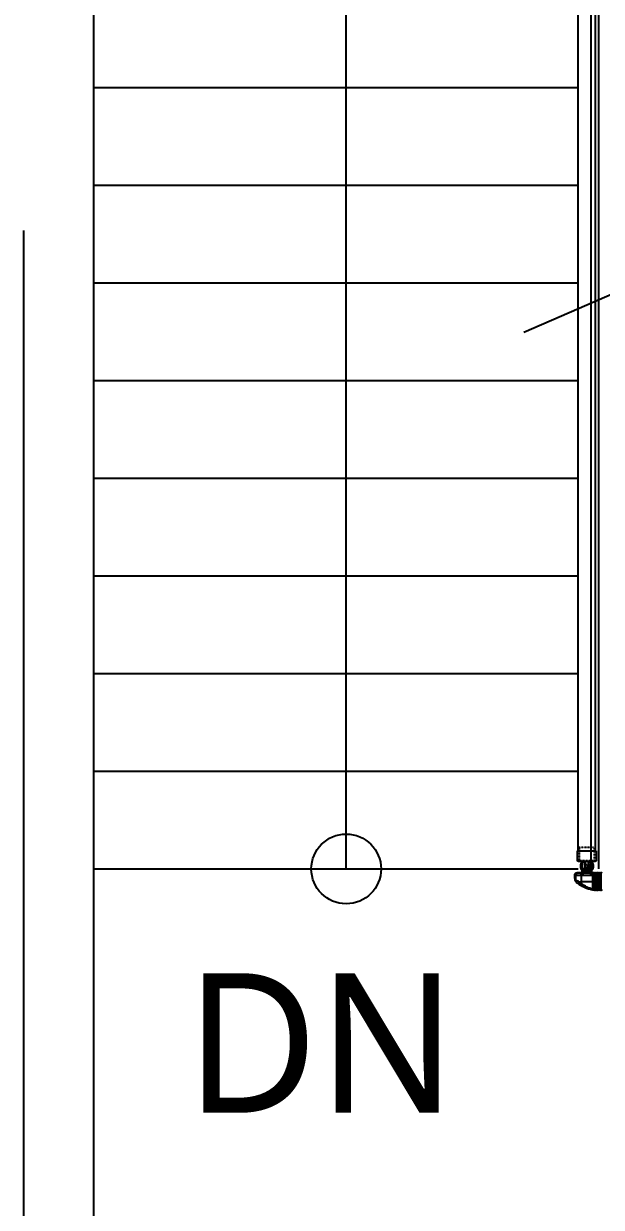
# Model space of a CAD drawing. Header units: millimetres. Extents: x -105683 to 94728, y -31127 to 151123.
# Drawn here: x 64675 to 66332, y -5555 to -2162 of the extents above; entities that cross this region are included whole.
import ezdxf

# ---------------------------------------------------------------- set-up
doc = ezdxf.new("R2010")
doc.units = ezdxf.units.MM
doc.linetypes.add('xr_plan$0$AXR-B3F$0$HIDDEN', pattern=[0.375, 0.25, -0.125])
doc.layers.add('e-plan', color=9, linetype='Continuous')
doc.styles.add('USUN', font='malgun_0.ttf')

# ---------------------------------------------------------------- blocks, each defined once
blk = doc.blocks.new('xr_plan$0$AXR-B3F$0$A$C4A476E5C')
at = {"layer": 'e-plan'}
for points in [[(-8.5, 14.5), (22.5, 14.5), (22.5, 5.2), (4.5, 5.2), (4.5, -5.2), (22.5, -5.2), (22.5, -14.5), (-8.5, -14.5), (-8.5, -17), (-12.5, -17), (-12.5, -10.5), (-7.5, -10.5), (-7.5, 0), (-7.5, 10.5), (-12.5, 10.5), (-12.5, 17), (-8.5, 17), (-8.5, 14.5), (-8.5, 17)], [(0, -14.5), (0, 14.5)], [(22.8, 14.5), (1.2, 14.5)], [(4.5, 5), (25.5, 5)], [(22.8, -14.5), (1.2, -14.5)], [(25.5, -5), (4.5, -5)]]:
    blk.add_lwpolyline(points, dxfattribs=at)
for points in [[(22.8, 14.5), (22.8, 14.7, 0.414214), (21.5, 16), (2.5, 16, 0.414214), (1.2, 14.7), (1.2, 14.5)], [(20.2, 16, 0.306902), (19.4, 17.2, 0.108318), (12, 18.5, 0.10812), (4.6, 17.2, 0.306686), (3.8, 16)], [(22.8, -14.5), (22.8, -14.7, -0.414214), (21.5, -16), (2.5, -16, -0.414214), (1.2, -14.7), (1.2, -14.5)], [(20.2, -16, -0.306902), (19.4, -17.2, -0.108318), (12, -18.5, -0.10812), (4.6, -17.2, -0.306686), (3.8, -16)]]:
    blk.add_lwpolyline(points, format="xyb", dxfattribs=at)
at = {"layer": 'e-plan', "linetype": 'xr_plan$0$AXR-B3F$0$HIDDEN', "ltscale": 0.08}
for points in [[(4.5, -5), (2.7, -5), (2.7, 5), (4.5, 5)], [(7, 5.2), (7, 14.5)], [(7, -5), (7, 5)], [(17, 5.2), (17, 14.5)], [(17, -5), (17, 5)], [(7, -14.5), (7, -5.2)], [(17, -14.5), (17, -5.2)]]:
    blk.add_lwpolyline(points, dxfattribs=at)
blk.add_lwpolyline([(7, -5.5), (7.6, -5.5), (7.6, 12.2, -0.414214), (8.9, 13.5), (10.7, 13.5, -0.414214), (12, 12.2), (12, -5.5), (14.3, -5.5), (14.3, 12.2, -0.414214), (15.6, 13.5), (17, 13.5)], format="xyb", dxfattribs=at)
blk = doc.blocks.new('xr_plan$0$AXR-B3F$0$A$C60F43BED')
at = {"layer": 'e-plan'}
blk.add_lwpolyline([(-10.1, 27), (-35.6, 27, 0.414214), (-40.1, 22.5), (-40.1, -22.5, 0.414214), (-35.6, -27), (-10.1, -27)], format="xyb", dxfattribs=at)
at = {"layer": 'e-plan', "linetype": 'xr_plan$0$AXR-B3F$0$HIDDEN', "ltscale": 0.08}
for points in [[(-10.1, -22), (-37.5, -22), (-37.5, 22), (-10.1, 22)], [(-10.1, 22), (0, 22), (0, -22), (-10.1, -22)]]:
    blk.add_lwpolyline(points, dxfattribs=at)
at = {"layer": 'e-plan'}
blk.add_lwpolyline([(-10.1, -27), (-10.1, 27)], dxfattribs=at)
blk = doc.blocks.new('Xref-지하1층')
at = {"layer": 'e-plan'}
for p, q in [((69827.5, 7320), (69827.5, 10120)), ((69827.5, 7320), (69827.5, 10120)), ((69850, 7320), (69850, 10120)), ((69850, 7320), (69850, 10120)), ((68400, 9560), (69790.1, 9560)), ((68400, 9280), (69790.1, 9280)), ((68200, 9150), (68200, 4300)), ((68400, 9000), (69790.1, 9000)), ((68400, 8720), (69790.1, 8720)), ((68400, 8440), (69790.1, 8440)), ((68400, 8160), (69790.1, 8160)), ((68400, 7880), (69790.1, 7880)), ((68400, 7600), (69790.1, 7600)), ((68400, 7320), (69790.1, 7320)), ((69798.8, 7320), (69827.5, 7320))]:
    blk.add_line(p, q, dxfattribs=at)
at = {"layer": 'e-plan', "linetype": 'Continuous'}
for p, q in [((69780.4, 7301.8), (69780.6, 7301.6)), ((69780.4, 7301.8), (69780.4, 7293.8)), ((69780.6, 7293.8), (69780.6, 7301.6)), ((69783.4, 7290.1), (69783.4, 7301.6)), ((69787.4, 7308.8), (69832.5, 7308.8)), ((69787.6, 7308.6), (69787.4, 7308.8)), ((69799.5, 7282.8), (69799.5, 7301.5))]:
    blk.add_line(p, q, dxfattribs=at)
at = {"layer": 'e-plan'}
for points in [[(70750, 11600), (68400, 11600), (68400, 6100)], [(69125, 7320), (69125, 10776.7), (70604.9, 10776.7), (70604.9, 9387.8)], [(69790.1, 7371.5), (69790.1, 10068.5)], [(69840.1, 7371.5), (69840.1, 10068.5)], [(69634.6, 8858.8), (70544.7, 9253.9), (70492.5, 9374.3), (70717.4, 9185.7), (70665.1, 9306.1), (71550, 9690.2)]]:
    blk.add_lwpolyline(points, dxfattribs=at)
at = {"layer": 'e-plan', "linetype": 'Continuous'}
for points in [[(69780.4, 7301.8, 0), (69780.4, 7302.1, 0), (69780.4, 7302.3, 0), (69780.4, 7302.5, 0), (69780.4, 7302.7, 0), (69780.5, 7302.9, 0), (69780.5, 7303.2, 0), (69780.5, 7303.4, 0), (69780.6, 7303.6, 0), (69780.6, 7303.8, 0), (69780.7, 7304, 0), (69780.8, 7304.2, 0), (69780.9, 7304.4, 0), (69780.9, 7304.6, 0), (69781, 7304.8, 0), (69781.1, 7305, 0), (69781.2, 7305.2, 0), (69781.3, 7305.4, 0), (69781.5, 7305.6, 0), (69781.6, 7305.8, 0), (69781.7, 7306, 0), (69781.8, 7306.1, 0), (69782, 7306.3, 0), (69782.1, 7306.5, 0), (69782.3, 7306.6, 0), (69782.4, 7306.8, 0), (69782.6, 7307, 0), (69782.7, 7307.1, 0), (69782.9, 7307.2, 0), (69783.1, 7307.4, 0), (69783.3, 7307.5, 0), (69783.4, 7307.6, 0), (69783.6, 7307.8, 0), (69783.8, 7307.9, 0), (69784, 7308, 0), (69784.2, 7308.1, 0), (69784.4, 7308.2, 0), (69784.6, 7308.3, 0), (69784.8, 7308.4, 0), (69785, 7308.4, 0), (69785.2, 7308.5, 0), (69785.4, 7308.6, 0), (69785.6, 7308.6, 0), (69785.8, 7308.7, 0), (69786.1, 7308.7, 0), (69786.3, 7308.8, 0), (69786.5, 7308.8, 0), (69786.7, 7308.8, 0), (69786.9, 7308.8, 0), (69787.2, 7308.8, 0)], [(69783.4, 7301.6, 0), (69783.3, 7301.6, 0), (69783.2, 7301.6, 0), (69783.1, 7301.6, 0), (69783, 7301.6, 0), (69782.9, 7301.6, 0), (69782.8, 7301.6, 0), (69782.7, 7301.6, 0), (69782.6, 7301.6, 0), (69782.5, 7301.6, 0), (69782.4, 7301.6, 0), (69782.4, 7301.6, 0), (69782.3, 7301.6, 0), (69782.2, 7301.6, 0), (69782.1, 7301.6, 0), (69782, 7301.6, 0), (69781.9, 7301.6, 0), (69781.9, 7301.6, 0), (69781.8, 7301.6, 0), (69781.7, 7301.6, 0), (69781.7, 7301.6, 0), (69781.6, 7301.6, 0), (69781.5, 7301.6, 0), (69781.5, 7301.6, 0), (69781.4, 7301.6, 0), (69781.3, 7301.6, 0), (69781.3, 7301.6, 0), (69781.2, 7301.6, 0), (69781.2, 7301.6, 0), (69781.1, 7301.6, 0), (69781.1, 7301.6, 0), (69781, 7301.6, 0), (69781, 7301.6, 0), (69780.9, 7301.6, 0), (69780.9, 7301.6, 0), (69780.9, 7301.6, 0), (69780.8, 7301.6, 0), (69780.8, 7301.6, 0), (69780.8, 7301.6, 0), (69780.7, 7301.6, 0), (69780.7, 7301.6, 0), (69780.7, 7301.6, 0), (69780.7, 7301.6, 0), (69780.7, 7301.6, 0), (69780.6, 7301.6, 0), (69780.6, 7301.6, 0), (69780.6, 7301.6, 0), (69780.6, 7301.6, 0), (69780.6, 7301.6, 0), (69780.6, 7301.6, 0)], [(69783.4, 7301.6, 0), (69783.4, 7301.8, 0), (69783.4, 7302, 0), (69783.4, 7302.3, 0), (69783.5, 7302.5, 0), (69783.5, 7302.7, 0), (69783.5, 7302.9, 0), (69783.5, 7303.1, 0), (69783.6, 7303.3, 0), (69783.6, 7303.6, 0), (69783.7, 7303.8, 0), (69783.7, 7304, 0), (69783.8, 7304.2, 0), (69783.8, 7304.4, 0), (69783.9, 7304.6, 0), (69784, 7304.8, 0), (69784.1, 7305, 0), (69784.1, 7305.2, 0), (69784.2, 7305.3, 0), (69784.3, 7305.5, 0), (69784.4, 7305.7, 0), (69784.5, 7305.9, 0), (69784.6, 7306.1, 0), (69784.7, 7306.2, 0), (69784.8, 7306.4, 0), (69784.9, 7306.5, 0), (69785, 7306.7, 0), (69785.1, 7306.8, 0), (69785.3, 7307, 0), (69785.4, 7307.1, 0), (69785.5, 7307.3, 0), (69785.6, 7307.4, 0), (69785.8, 7307.5, 0), (69785.9, 7307.6, 0), (69786, 7307.7, 0), (69786.2, 7307.8, 0), (69786.3, 7307.9, 0), (69786.5, 7308, 0), (69786.6, 7308.1, 0), (69786.7, 7308.2, 0), (69786.9, 7308.3, 0), (69787, 7308.3, 0), (69787.2, 7308.4, 0), (69787.3, 7308.4, 0), (69787.5, 7308.5, 0), (69787.7, 7308.5, 0), (69787.8, 7308.6, 0), (69788, 7308.6, 0), (69788.1, 7308.6, 0), (69788.3, 7308.6, 0)], [(69799.5, 7301.5, 0), (69799.1, 7301.5, 0), (69798.8, 7301.5, 0), (69798.4, 7301.5, 0), (69798, 7301.5, 0), (69797.7, 7301.5, 0), (69797.3, 7301.5, 0), (69797, 7301.5, 0), (69796.6, 7301.5, 0), (69796.3, 7301.5, 0), (69795.9, 7301.5, 0), (69795.6, 7301.6, 0), (69795.2, 7301.6, 0), (69794.9, 7301.6, 0), (69794.5, 7301.6, 0), (69794.2, 7301.6, 0), (69793.8, 7301.6, 0), (69793.5, 7301.6, 0), (69793.2, 7301.6, 0), (69792.8, 7301.6, 0), (69792.5, 7301.6, 0), (69792.2, 7301.6, 0), (69791.8, 7301.6, 0), (69791.5, 7301.6, 0), (69791.2, 7301.6, 0), (69790.8, 7301.6, 0), (69790.5, 7301.6, 0), (69790.2, 7301.6, 0), (69789.9, 7301.6, 0), (69789.6, 7301.6, 0), (69789.3, 7301.6, 0), (69788.9, 7301.6, 0), (69788.6, 7301.6, 0), (69788.3, 7301.6, 0), (69788, 7301.6, 0), (69787.7, 7301.6, 0), (69787.4, 7301.6, 0), (69787.1, 7301.6, 0), (69786.8, 7301.6, 0), (69786.5, 7301.6, 0), (69786.2, 7301.6, 0), (69785.9, 7301.6, 0), (69785.6, 7301.6, 0), (69785.4, 7301.6, 0), (69785.1, 7301.6, 0), (69784.8, 7301.6, 0), (69784.5, 7301.6, 0), (69784.2, 7301.6, 0), (69784, 7301.6, 0), (69783.7, 7301.6, 0)], [(69788.4, 7308.6, 0), (69788.4, 7308.6, 0), (69788.4, 7308.6, 0), (69788.3, 7308.6, 0), (69788.3, 7308.6, 0), (69788.3, 7308.6, 0), (69788.3, 7308.6, 0), (69788.2, 7308.6, 0), (69788.2, 7308.6, 0), (69788.2, 7308.6, 0), (69788.1, 7308.6, 0), (69788.1, 7308.6, 0), (69788.1, 7308.6, 0), (69788.1, 7308.6, 0), (69788, 7308.6, 0), (69788, 7308.6, 0), (69788, 7308.6, 0), (69788, 7308.6, 0), (69788, 7308.6, 0), (69787.9, 7308.6, 0), (69787.9, 7308.6, 0), (69787.9, 7308.6, 0), (69787.9, 7308.6, 0), (69787.8, 7308.6, 0), (69787.8, 7308.6, 0), (69787.8, 7308.6, 0), (69787.8, 7308.6, 0), (69787.8, 7308.6, 0), (69787.8, 7308.6, 0), (69787.7, 7308.6, 0), (69787.7, 7308.6, 0), (69787.7, 7308.6, 0), (69787.7, 7308.6, 0), (69787.7, 7308.6, 0), (69787.7, 7308.6, 0), (69787.7, 7308.6, 0), (69787.7, 7308.6, 0), (69787.7, 7308.6, 0), (69787.6, 7308.6, 0), (69787.6, 7308.6, 0), (69787.6, 7308.6, 0), (69787.6, 7308.6, 0), (69787.6, 7308.6, 0), (69787.6, 7308.6, 0), (69787.6, 7308.6, 0), (69787.6, 7308.6, 0), (69787.6, 7308.6, 0), (69787.6, 7308.6, 0), (69787.6, 7308.6, 0), (69787.6, 7308.6, 0)], [(69801.7, 7308.5, 0), (69801.4, 7308.5, 0), (69801.1, 7308.5, 0), (69800.8, 7308.5, 0), (69800.5, 7308.5, 0), (69800.2, 7308.5, 0), (69799.9, 7308.5, 0), (69799.6, 7308.5, 0), (69799.3, 7308.5, 0), (69799, 7308.5, 0), (69798.7, 7308.5, 0), (69798.5, 7308.6, 0), (69798.2, 7308.6, 0), (69797.9, 7308.6, 0), (69797.6, 7308.6, 0), (69797.3, 7308.6, 0), (69797, 7308.6, 0), (69796.8, 7308.6, 0), (69796.5, 7308.6, 0), (69796.2, 7308.6, 0), (69795.9, 7308.6, 0), (69795.6, 7308.6, 0), (69795.4, 7308.6, 0), (69795.1, 7308.6, 0), (69794.8, 7308.6, 0), (69794.6, 7308.6, 0), (69794.3, 7308.6, 0), (69794, 7308.6, 0), (69793.8, 7308.6, 0), (69793.5, 7308.6, 0), (69793.2, 7308.6, 0), (69793, 7308.6, 0), (69792.7, 7308.6, 0), (69792.5, 7308.6, 0), (69792.2, 7308.6, 0), (69792, 7308.6, 0), (69791.7, 7308.6, 0), (69791.5, 7308.6, 0), (69791.2, 7308.6, 0), (69791, 7308.6, 0), (69790.7, 7308.6, 0), (69790.5, 7308.6, 0), (69790.3, 7308.6, 0), (69790, 7308.6, 0), (69789.8, 7308.6, 0), (69789.6, 7308.6, 0), (69789.3, 7308.6, 0), (69789.1, 7308.6, 0), (69788.9, 7308.6, 0), (69788.7, 7308.6, 0)], [(69799.5, 7301.5, 0), (69799.5, 7301.8, 0), (69799.5, 7302, 0), (69799.5, 7302.2, 0), (69799.5, 7302.4, 0), (69799.5, 7302.6, 0), (69799.5, 7302.8, 0), (69799.5, 7303.1, 0), (69799.6, 7303.3, 0), (69799.6, 7303.5, 0), (69799.6, 7303.7, 0), (69799.6, 7303.9, 0), (69799.6, 7304.1, 0), (69799.7, 7304.3, 0), (69799.7, 7304.5, 0), (69799.7, 7304.7, 0), (69799.8, 7304.9, 0), (69799.8, 7305.1, 0), (69799.8, 7305.3, 0), (69799.9, 7305.5, 0), (69799.9, 7305.6, 0), (69800, 7305.8, 0), (69800, 7306, 0), (69800, 7306.1, 0), (69800.1, 7306.3, 0), (69800.1, 7306.5, 0), (69800.2, 7306.6, 0), (69800.2, 7306.8, 0), (69800.3, 7306.9, 0), (69800.3, 7307.1, 0), (69800.4, 7307.2, 0), (69800.5, 7307.3, 0), (69800.5, 7307.4, 0), (69800.6, 7307.5, 0), (69800.6, 7307.7, 0), (69800.7, 7307.8, 0), (69800.8, 7307.9, 0), (69800.8, 7307.9, 0), (69800.9, 7308, 0), (69800.9, 7308.1, 0), (69801, 7308.2, 0), (69801.1, 7308.2, 0), (69801.1, 7308.3, 0), (69801.2, 7308.4, 0), (69801.3, 7308.4, 0), (69801.3, 7308.4, 0), (69801.4, 7308.5, 0), (69801.5, 7308.5, 0), (69801.6, 7308.5, 0), (69801.6, 7308.5, 0)], [(69832.3, 7301.5, 0), (69831.6, 7301.5, 0), (69830.9, 7301.5, 0), (69830.2, 7301.5, 0), (69829.6, 7301.5, 0), (69828.9, 7301.5, 0), (69828.2, 7301.5, 0), (69827.6, 7301.5, 0), (69826.9, 7301.5, 0), (69826.3, 7301.5, 0), (69825.6, 7301.5, 0), (69824.9, 7301.5, 0), (69824.3, 7301.5, 0), (69823.6, 7301.5, 0), (69822.9, 7301.5, 0), (69822.3, 7301.5, 0), (69821.6, 7301.5, 0), (69821, 7301.5, 0), (69820.3, 7301.5, 0), (69819.6, 7301.5, 0), (69819, 7301.5, 0), (69818.3, 7301.5, 0), (69817.7, 7301.5, 0), (69817, 7301.5, 0), (69816.3, 7301.5, 0), (69815.7, 7301.5, 0), (69815, 7301.5, 0), (69814.4, 7301.5, 0), (69813.7, 7301.5, 0), (69813.1, 7301.5, 0), (69812.4, 7301.5, 0), (69811.8, 7301.5, 0), (69811.1, 7301.5, 0), (69810.4, 7301.5, 0), (69809.8, 7301.5, 0), (69809.1, 7301.5, 0), (69808.5, 7301.5, 0), (69807.8, 7301.5, 0), (69807.2, 7301.5, 0), (69806.6, 7301.5, 0), (69805.9, 7301.5, 0), (69805.3, 7301.5, 0), (69804.6, 7301.5, 0), (69804, 7301.5, 0), (69803.3, 7301.5, 0), (69802.7, 7301.5, 0), (69802, 7301.5, 0), (69801.4, 7301.5, 0), (69800.8, 7301.5, 0), (69800.1, 7301.5, 0)], [(69832.4, 7308.5, 0), (69831.8, 7308.5, 0), (69831.2, 7308.5, 0), (69830.5, 7308.5, 0), (69829.9, 7308.5, 0), (69829.3, 7308.5, 0), (69828.7, 7308.5, 0), (69828, 7308.5, 0), (69827.4, 7308.5, 0), (69826.8, 7308.5, 0), (69826.2, 7308.5, 0), (69825.6, 7308.5, 0), (69824.9, 7308.5, 0), (69824.3, 7308.5, 0), (69823.7, 7308.5, 0), (69823.1, 7308.5, 0), (69822.4, 7308.5, 0), (69821.8, 7308.5, 0), (69821.2, 7308.5, 0), (69820.6, 7308.5, 0), (69820, 7308.5, 0), (69819.4, 7308.5, 0), (69818.7, 7308.5, 0), (69818.1, 7308.5, 0), (69817.5, 7308.5, 0), (69816.9, 7308.5, 0), (69816.3, 7308.5, 0), (69815.7, 7308.5, 0), (69815, 7308.5, 0), (69814.4, 7308.5, 0), (69813.8, 7308.5, 0), (69813.2, 7308.5, 0), (69812.6, 7308.5, 0), (69812, 7308.5, 0), (69811.4, 7308.5, 0), (69810.8, 7308.5, 0), (69810.1, 7308.5, 0), (69809.5, 7308.5, 0), (69808.9, 7308.5, 0), (69808.3, 7308.5, 0), (69807.7, 7308.5, 0), (69807.1, 7308.5, 0), (69806.5, 7308.5, 0), (69805.9, 7308.5, 0), (69805.3, 7308.5, 0), (69804.7, 7308.5, 0), (69804.1, 7308.5, 0), (69803.5, 7308.5, 0), (69802.9, 7308.5, 0), (69802.3, 7308.5, 0)], [(69782, 7287.2, 0), (69782, 7287.3, 0), (69781.9, 7287.3, 0), (69781.9, 7287.3, 0), (69781.9, 7287.4, 0), (69781.9, 7287.4, 0), (69781.9, 7287.5, 0), (69781.9, 7287.5, 0), (69781.9, 7287.6, 0), (69781.9, 7287.6, 0), (69781.9, 7287.7, 0), (69781.9, 7287.7, 0), (69781.9, 7287.8, 0), (69781.9, 7287.8, 0), (69781.9, 7287.9, 0), (69781.9, 7287.9, 0), (69781.9, 7288, 0), (69781.9, 7288, 0), (69782, 7288.1, 0), (69782, 7288.2, 0), (69782, 7288.2, 0), (69782, 7288.3, 0), (69782, 7288.3, 0), (69782.1, 7288.4, 0), (69782.1, 7288.4, 0), (69782.1, 7288.5, 0), (69782.2, 7288.6, 0), (69782.2, 7288.6, 0), (69782.2, 7288.7, 0), (69782.3, 7288.7, 0), (69782.3, 7288.8, 0), (69782.3, 7288.9, 0), (69782.4, 7288.9, 0), (69782.4, 7289, 0), (69782.5, 7289, 0), (69782.5, 7289.1, 0), (69782.6, 7289.2, 0), (69782.6, 7289.2, 0), (69782.7, 7289.3, 0), (69782.7, 7289.4, 0), (69782.8, 7289.4, 0), (69782.8, 7289.5, 0), (69782.9, 7289.5, 0), (69783, 7289.6, 0), (69783, 7289.7, 0), (69783.1, 7289.7, 0), (69783.1, 7289.8, 0), (69783.2, 7289.9, 0), (69783.3, 7289.9, 0), (69783.4, 7290, 0)], [(69787.1, 7280.6, 0), (69787, 7280.7, 0), (69787, 7280.7, 0), (69786.9, 7280.8, 0), (69786.8, 7280.9, 0), (69786.8, 7280.9, 0), (69786.7, 7281, 0), (69786.7, 7281.1, 0), (69786.6, 7281.2, 0), (69786.6, 7281.2, 0), (69786.5, 7281.3, 0), (69786.5, 7281.4, 0), (69786.4, 7281.5, 0), (69786.4, 7281.6, 0), (69786.4, 7281.7, 0), (69786.3, 7281.8, 0), (69786.3, 7281.9, 0), (69786.3, 7282, 0), (69786.3, 7282.1, 0), (69786.2, 7282.2, 0), (69786.2, 7282.3, 0), (69786.2, 7282.4, 0), (69786.2, 7282.5, 0), (69786.2, 7282.6, 0), (69786.2, 7282.8, 0), (69786.2, 7282.9, 0), (69786.2, 7283, 0), (69786.2, 7283.1, 0), (69786.2, 7283.3, 0), (69786.2, 7283.4, 0), (69786.2, 7283.5, 0), (69786.2, 7283.6, 0), (69786.2, 7283.8, 0), (69786.2, 7283.9, 0), (69786.3, 7284, 0), (69786.3, 7284.2, 0), (69786.3, 7284.3, 0), (69786.4, 7284.4, 0), (69786.4, 7284.6, 0), (69786.4, 7284.7, 0), (69786.5, 7284.9, 0), (69786.5, 7285, 0), (69786.5, 7285.1, 0), (69786.6, 7285.3, 0), (69786.6, 7285.4, 0), (69786.7, 7285.6, 0), (69786.8, 7285.7, 0), (69786.8, 7285.9, 0), (69786.9, 7286, 0), (69786.9, 7286.1, 0)]]:
    blk.add_polyline3d(points, dxfattribs=at)
at = {"layer": 'e-plan'}
blk.add_circle((69125, 7320), 100, dxfattribs=at)
at = {"layer": 'e-plan', "linetype": 'Continuous', "extrusion": (0.008726, -0.008726, 0.999924)}
blk.add_arc((69784.7, 7306.9, 546), 7, 90.0044, 180, dxfattribs=at)
at = {"layer": 'e-plan', "linetype": 'Continuous', "extrusion": (-1e-16, 6.12323e-33, -1)}
for centre in [(-69834.4, 7306.9), (-69838.3, 7306.9), (-69842.1, 7306.9), (-69846, 7306.9), (-69849.9, 7306.9), (-69853.7, 7306.9), (-69857.6, 7306.9)]:
    blk.add_arc(centre, 2.75, 45.2805, 134.7195, dxfattribs=at)
at = {"layer": 'e-plan', "linetype": 'Continuous'}
for centre, radius, start, end in [((69797.4, 7293.8), 17, 180, 232.1807), ((69849.9, 7361.5), 102.6, 232.1807, 260.2103)]:
    blk.add_arc(centre, radius, start, end, dxfattribs=at)
for points, knots in [([(69832.2, 7282.8), (69832.2, 7284.6), (69832.2, 7286.4), (69832.3, 7288.3), (69832.3, 7290.5), (69832.3, 7292.7), (69832.3, 7295), (69832.3, 7296.1), (69832.3, 7297.2), (69832.3, 7298.3), (69832.3, 7299.4), (69832.2, 7300.4), (69832.3, 7301.5)], [0, 0, 0, 0, 0.292513, 0.292513, 0.292513, 0.650866, 0.650866, 0.650866, 0.830042, 0.830042, 0.830042, 1, 1, 1, 1]), ([(69832.4, 7308.5), (69832.5, 7308.5), (69832.4, 7307.7), (69832.3, 7305.1), (69832.3, 7303.3), (69832.3, 7301.5)], [0, 0, 0, 0, 0.5, 0.5, 1, 1, 1, 1]), ([(69832.4, 7308.5), (69832.4, 7308.5), (69832.4, 7308.5), (69832.4, 7308.5), (69832.4, 7308.5), (69832.4, 7308.5), (69832.4, 7308.6), (69832.5, 7308.6), (69832.5, 7308.6), (69832.5, 7308.7), (69832.5, 7308.8), (69832.5, 7308.8)], [0, 0, 0, 0, 0.0625, 0.0625, 0.125, 0.125, 0.25, 0.25, 0.5, 0.5, 1, 1, 1, 1]), ([(69836.3, 7308.8), (69836.3, 7308.7), (69836.3, 7308.6), (69836.3, 7308.5), (69836.3, 7308.5), (69836.3, 7308.6), (69836.3, 7307.7), (69836.3, 7304.8), (69836.3, 7302), (69836.3, 7299.2), (69836.3, 7294.3), (69836.3, 7288.7), (69836.3, 7283.1), (69836.3, 7277.4), (69836.3, 7270.7), (69836.3, 7265.6), (69836.3, 7262.9), (69836.3, 7261.9), (69836.3, 7261.2), (69836.3, 7260.7), (69836.3, 7260.5), (69836.3, 7260.6), (69836.3, 7260.5), (69836.3, 7260.5), (69836.3, 7260.4), (69836.3, 7260.4), (69836.3, 7260.3)], [0, 0, 0, 0, 0.25, 0.28125, 0.296875, 0.3125, 0.34375, 0.375, 0.390625, 0.40625, 0.4375, 0.5, 0.53125, 0.5625, 0.625, 0.6875, 0.703125, 0.71875, 0.726563, 0.734375, 0.75, 0.765625, 0.78125, 0.8125, 0.875, 1, 1, 1, 1]), ([(69840.2, 7308.8), (69840.2, 7308.7), (69840.2, 7308.6), (69840.2, 7308.5), (69840.2, 7308.5), (69840.2, 7308.6), (69840.2, 7307.7), (69840.2, 7304.8), (69840.2, 7302), (69840.2, 7299.2), (69840.2, 7294.3), (69840.2, 7288.7), (69840.2, 7283.1), (69840.2, 7277.4), (69840.2, 7270.7), (69840.2, 7265.6), (69840.2, 7262.9), (69840.2, 7261.9), (69840.2, 7261.2), (69840.2, 7260.7), (69840.2, 7260.5), (69840.2, 7260.6), (69840.2, 7260.5), (69840.2, 7260.5), (69840.2, 7260.4), (69840.2, 7260.4), (69840.2, 7260.3)], [0, 0, 0, 0, 0.25, 0.28125, 0.296875, 0.3125, 0.34375, 0.375, 0.390625, 0.40625, 0.4375, 0.5, 0.53125, 0.5625, 0.625, 0.6875, 0.703125, 0.71875, 0.726563, 0.734375, 0.75, 0.765625, 0.78125, 0.8125, 0.875, 1, 1, 1, 1]), ([(69844.1, 7308.8), (69844.1, 7308.7), (69844.1, 7308.6), (69844.1, 7308.5), (69844.1, 7308.5), (69844.1, 7308.6), (69844.1, 7307.7), (69844.1, 7304.8), (69844.1, 7302), (69844.1, 7299.2), (69844.1, 7294.3), (69844.1, 7288.7), (69844.1, 7283.1), (69844.1, 7277.4), (69844.1, 7270.7), (69844.1, 7265.6), (69844.1, 7262.9), (69844.1, 7261.9), (69844.1, 7261.2), (69844.1, 7260.7), (69844.1, 7260.5), (69844.1, 7260.6), (69844.1, 7260.5), (69844.1, 7260.5), (69844.1, 7260.4), (69844.1, 7260.4), (69844.1, 7260.3)], [0, 0, 0, 0, 0.25, 0.28125, 0.296875, 0.3125, 0.34375, 0.375, 0.390625, 0.40625, 0.4375, 0.5, 0.53125, 0.5625, 0.625, 0.6875, 0.703125, 0.71875, 0.726563, 0.734375, 0.75, 0.765625, 0.78125, 0.8125, 0.875, 1, 1, 1, 1]), ([(69847.9, 7308.8), (69847.9, 7308.7), (69847.9, 7308.6), (69847.9, 7308.5), (69847.9, 7308.5), (69847.9, 7308.6), (69847.9, 7307.7), (69847.9, 7304.8), (69847.9, 7302), (69847.9, 7299.2), (69847.9, 7294.3), (69847.9, 7288.7), (69847.9, 7283.1), (69847.9, 7277.4), (69847.9, 7270.7), (69847.9, 7265.6), (69847.9, 7262.9), (69847.9, 7261.9), (69847.9, 7261.2), (69847.9, 7260.7), (69847.9, 7260.5), (69847.9, 7260.6), (69847.9, 7260.5), (69847.9, 7260.5), (69847.9, 7260.4), (69847.9, 7260.4), (69847.9, 7260.3)], [0, 0, 0, 0, 0.25, 0.28125, 0.296875, 0.3125, 0.34375, 0.375, 0.390625, 0.40625, 0.4375, 0.5, 0.53125, 0.5625, 0.625, 0.6875, 0.703125, 0.71875, 0.726563, 0.734375, 0.75, 0.765625, 0.78125, 0.8125, 0.875, 1, 1, 1, 1]), ([(69851.8, 7308.8), (69851.8, 7308.7), (69851.8, 7308.6), (69851.8, 7308.5), (69851.8, 7308.5), (69851.8, 7308.6), (69851.8, 7307.7), (69851.8, 7304.8), (69851.8, 7302), (69851.8, 7299.2), (69851.8, 7294.3), (69851.8, 7288.7), (69851.8, 7283.1), (69851.8, 7277.4), (69851.8, 7270.7), (69851.8, 7265.6), (69851.8, 7262.9), (69851.8, 7261.9), (69851.8, 7261.2), (69851.8, 7260.7), (69851.8, 7260.5), (69851.8, 7260.6), (69851.8, 7260.5), (69851.8, 7260.5), (69851.8, 7260.4), (69851.8, 7260.4), (69851.8, 7260.3)], [0, 0, 0, 0, 0.25, 0.28125, 0.296875, 0.3125, 0.34375, 0.375, 0.390625, 0.40625, 0.4375, 0.5, 0.53125, 0.5625, 0.625, 0.6875, 0.703125, 0.71875, 0.726563, 0.734375, 0.75, 0.765625, 0.78125, 0.8125, 0.875, 1, 1, 1, 1]), ([(69855.7, 7308.8), (69855.7, 7308.7), (69855.7, 7308.6), (69855.7, 7308.5), (69855.7, 7308.5), (69855.7, 7308.6), (69855.7, 7307.7), (69855.7, 7304.8), (69855.7, 7302), (69855.7, 7299.2), (69855.7, 7294.3), (69855.7, 7288.7), (69855.7, 7283.1), (69855.7, 7277.4), (69855.7, 7270.7), (69855.7, 7265.6), (69855.7, 7262.9), (69855.7, 7261.9), (69855.7, 7261.2), (69855.7, 7260.7), (69855.7, 7260.5), (69855.7, 7260.6), (69855.7, 7260.5), (69855.7, 7260.5), (69855.7, 7260.4), (69855.7, 7260.4), (69855.7, 7260.3)], [0, 0, 0, 0, 0.25, 0.28125, 0.296875, 0.3125, 0.34375, 0.375, 0.390625, 0.40625, 0.4375, 0.5, 0.53125, 0.5625, 0.625, 0.6875, 0.703125, 0.71875, 0.726563, 0.734375, 0.75, 0.765625, 0.78125, 0.8125, 0.875, 1, 1, 1, 1]), ([(69792.9, 7282.8), (69792.2, 7281.5), (69791.8, 7280.1), (69791.6, 7278), (69791.8, 7277.2), (69792.3, 7276.8)], [0, 0, 0, 0, 0.5, 0.5, 1, 1, 1, 1]), ([(69799.6, 7278), (69799, 7276.7), (69798.5, 7275.6), (69798, 7273.8), (69798, 7273.3), (69798.2, 7273.1)], [0, 0, 0, 0, 0.5, 0.5, 1, 1, 1, 1]), ([(69798.2, 7273.1), (69803.5, 7270.1), (69809, 7267.5), (69820.5, 7263.3), (69826.4, 7261.7), (69832.4, 7260.6)], [0, 0, 0, 0, 0.5, 0.5, 1, 1, 1, 1]), ([(69832.3, 7261.9), (69826.5, 7263.3), (69820.8, 7265.4), (69809.7, 7270.9), (69804.5, 7274.2), (69799.6, 7278)], [0, 0, 0, 0, 0.5, 0.5, 1, 1, 1, 1]), ([(69832.3, 7261.9), (69832.3, 7263), (69832.3, 7264.3), (69832.3, 7267.4), (69832.3, 7269.1), (69832.3, 7274.5), (69832.4, 7278.6), (69832.2, 7282.8)], [0, 0, 0, 0, 0.25, 0.25, 0.5, 0.5, 1, 1, 1, 1]), ([(69832.3, 7261.9), (69832.4, 7261.5), (69832.4, 7261.2), (69832.4, 7260.8), (69832.4, 7260.6), (69832.4, 7260.6)], [0, 0, 0, 0, 0.5, 0.5, 1, 1, 1, 1]), ([(69832.4, 7260.3), (69832.4, 7260.4), (69832.4, 7260.4), (69832.4, 7260.4), (69832.4, 7260.5), (69832.4, 7260.5), (69832.4, 7260.6), (69832.4, 7260.6), (69832.4, 7260.6), (69832.4, 7260.6), (69832.4, 7260.6), (69832.4, 7260.6), (69832.4, 7260.6)], [0, 0, 0, 0, 0.162261, 0.162261, 0.162261, 0.811304, 0.811304, 0.811304, 0.966807, 0.966807, 0.966807, 1, 1, 1, 1]), ([(69836.3, 7260.3), (69836.1, 7260.1), (69835.8, 7259.9), (69835.6, 7259.8), (69835.3, 7259.6), (69835, 7259.6), (69834.7, 7259.5), (69834.4, 7259.5), (69834.1, 7259.5), (69833.8, 7259.6), (69833.5, 7259.7), (69833.2, 7259.8), (69832.9, 7259.9), (69832.7, 7260.1), (69832.6, 7260.2), (69832.4, 7260.3)], [0, 0, 0, 0, 0.213706, 0.213706, 0.213706, 0.427411, 0.427411, 0.427411, 0.641117, 0.641117, 0.641117, 0.854822, 0.854822, 0.854822, 1, 1, 1, 1]), ([(69836.3, 7260.3), (69836.5, 7260.1), (69836.8, 7259.9), (69837.1, 7259.8), (69837.4, 7259.6), (69837.7, 7259.6), (69838, 7259.5), (69838.3, 7259.5), (69838.6, 7259.5), (69838.9, 7259.6), (69839.2, 7259.7), (69839.5, 7259.8), (69839.7, 7259.9), (69839.9, 7260), (69840.1, 7260.2), (69840.2, 7260.3)], [0, 0, 0, 0, 0.216293, 0.216293, 0.216293, 0.432586, 0.432586, 0.432586, 0.648879, 0.648879, 0.648879, 0.865171, 0.865171, 0.865171, 1, 1, 1, 1]), ([(69840.2, 7260.3), (69840.4, 7260.1), (69840.7, 7259.9), (69841, 7259.8), (69841.2, 7259.6), (69841.5, 7259.6), (69841.8, 7259.5), (69842.1, 7259.5), (69842.5, 7259.5), (69842.8, 7259.6), (69843.1, 7259.7), (69843.4, 7259.8), (69843.6, 7259.9), (69843.8, 7260), (69843.9, 7260.2), (69844.1, 7260.3)], [0, 0, 0, 0, 0.216293, 0.216293, 0.216293, 0.432586, 0.432586, 0.432586, 0.648879, 0.648879, 0.648879, 0.865171, 0.865171, 0.865171, 1, 1, 1, 1]), ([(69844.1, 7260.3), (69844.3, 7260.1), (69844.5, 7259.9), (69844.8, 7259.8), (69845.1, 7259.6), (69845.4, 7259.6), (69845.7, 7259.5), (69846, 7259.5), (69846.3, 7259.5), (69846.6, 7259.6), (69846.9, 7259.7), (69847.2, 7259.8), (69847.5, 7259.9), (69847.6, 7260), (69847.8, 7260.2), (69847.9, 7260.3)], [0, 0, 0, 0, 0.216293, 0.216293, 0.216293, 0.432586, 0.432586, 0.432586, 0.648879, 0.648879, 0.648879, 0.865171, 0.865171, 0.865171, 1, 1, 1, 1]), ([(69847.9, 7260.3), (69848.2, 7260.1), (69848.4, 7259.9), (69848.7, 7259.8), (69849, 7259.6), (69849.3, 7259.6), (69849.6, 7259.5), (69849.9, 7259.5), (69850.2, 7259.5), (69850.5, 7259.6), (69850.8, 7259.7), (69851.1, 7259.8), (69851.4, 7259.9), (69851.5, 7260), (69851.7, 7260.2), (69851.8, 7260.3)], [0, 0, 0, 0, 0.216293, 0.216293, 0.216293, 0.432586, 0.432586, 0.432586, 0.648879, 0.648879, 0.648879, 0.865171, 0.865171, 0.865171, 1, 1, 1, 1]), ([(69851.8, 7260.3), (69852, 7260.1), (69852.3, 7259.9), (69852.6, 7259.8), (69852.8, 7259.6), (69853.1, 7259.6), (69853.5, 7259.5), (69853.8, 7259.5), (69854.1, 7259.5), (69854.4, 7259.6), (69854.7, 7259.7), (69855, 7259.8), (69855.2, 7259.9), (69855.4, 7260), (69855.5, 7260.2), (69855.7, 7260.3)], [0, 0, 0, 0, 0.216293, 0.216293, 0.216293, 0.432586, 0.432586, 0.432586, 0.648879, 0.648879, 0.648879, 0.865171, 0.865171, 0.865171, 1, 1, 1, 1]), ([(69855.7, 7260.3), (69855.9, 7260.1), (69856.2, 7259.9), (69856.4, 7259.8), (69856.7, 7259.6), (69857, 7259.6), (69857.3, 7259.5), (69857.6, 7259.5), (69857.9, 7259.5), (69858.2, 7259.6), (69858.5, 7259.7), (69858.8, 7259.8), (69859.1, 7259.9), (69859.3, 7260), (69859.4, 7260.2), (69859.5, 7260.3)], [0, 0, 0, 0, 0.216293, 0.216293, 0.216293, 0.432586, 0.432586, 0.432586, 0.648879, 0.648879, 0.648879, 0.865171, 0.865171, 0.865171, 1, 1, 1, 1])]:
    blk.add_open_spline(points, degree=3, knots=knots, dxfattribs=at)
for points in [[(69780.4, 7293.8), (69780.4, 7293.8), (69780.5, 7293.8), (69780.6, 7293.8)], [(69783.4, 7290.1), (69781.6, 7291.2), (69780.6, 7292.5), (69780.6, 7293.8)], [(69780.6, 7293.8), (69780.6, 7291.6), (69781.1, 7289.3), (69782, 7287.2)], [(69782, 7287.2), (69783.1, 7284.5), (69784.9, 7282.3), (69787.1, 7280.6)], [(69787, 7286.3), (69785.6, 7287.2), (69784.3, 7288.4), (69783.4, 7290.1)], [(69786.9, 7280.4), (69787, 7280.5), (69787.1, 7280.5), (69787.1, 7280.6)], [(69792.9, 7282.8), (69790.8, 7284), (69788.9, 7285.1), (69787, 7286.3)], [(69787.1, 7280.6), (69788.8, 7279.3), (69790.5, 7278.1), (69792.3, 7276.8)], [(69792.3, 7276.8), (69794.2, 7275.6), (69796.2, 7274.3), (69798.2, 7273.1)], [(69792.9, 7282.8), (69795, 7282.8), (69797.2, 7282.8), (69799.5, 7282.8)], [(69799.6, 7278), (69797.3, 7279.5), (69795, 7281.2), (69792.9, 7282.8)], [(69832.2, 7282.8), (69821.1, 7282.8), (69810.1, 7282.8), (69799.5, 7282.8)], [(69799.6, 7278), (69799.5, 7279.6), (69799.5, 7281.2), (69799.5, 7282.8)]]:
    blk.add_open_spline(points, degree=3, dxfattribs=at)
at = {"layer": 'e-plan', "xscale": -1, "rotation": 270}
for name, p in [('xr_plan$0$AXR-B3F$0$A$C60F43BED', (69815.1, 7381.6)), ('xr_plan$0$AXR-B3F$0$A$C4A476E5C', (69815.1, 7316))]:
    blk.add_blockref(name, p, dxfattribs=at)
at = {"layer": 'e-plan', "style": 'USUN'}
blk.add_text('DN', height=400, dxfattribs=at).set_placement((68664.3, 6620.9))

msp = doc.modelspace()

# ---------------------------------------------------------------- block references
at = {"layer": 'e-plan'}
msp.add_blockref('Xref-지하1층', (-3525, -11905), dxfattribs=at)

doc.saveas('drawing.dxf')
